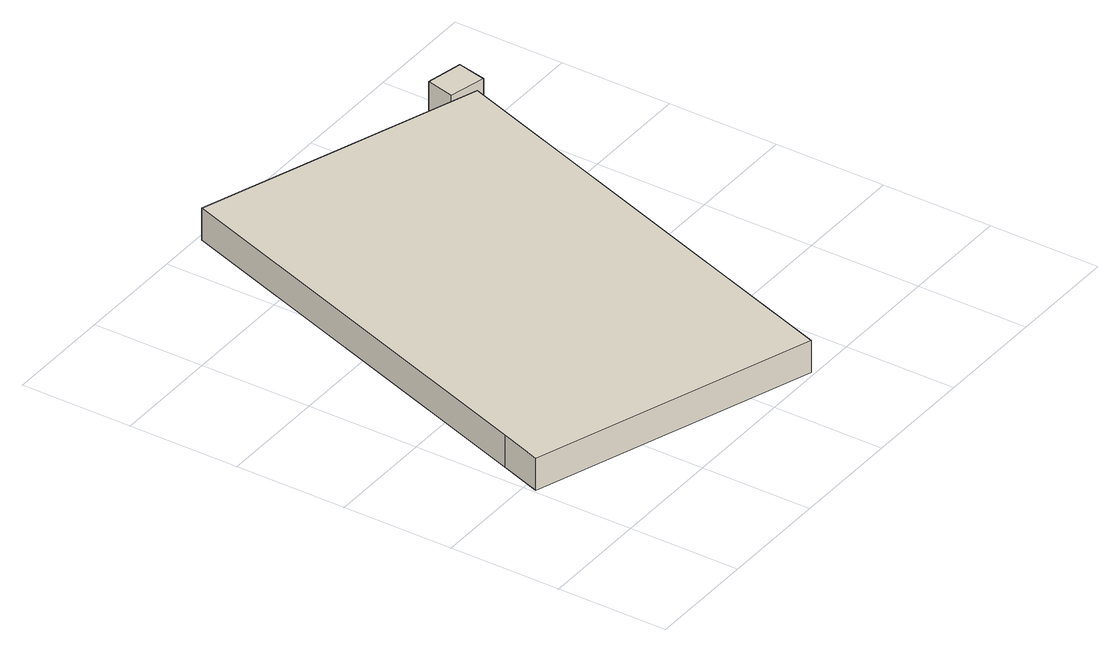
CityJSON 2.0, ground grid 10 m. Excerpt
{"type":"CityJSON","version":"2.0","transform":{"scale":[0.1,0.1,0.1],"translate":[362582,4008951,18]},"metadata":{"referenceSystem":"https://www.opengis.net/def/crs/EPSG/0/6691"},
"CityObjects":{
"building1":{"type":"Building","attributes":{"枝番":1,"利根川水系渡良瀬川洪水浸水想定区域（想定最大規模）.規模":"L2","利根川水系渡良瀬川洪水浸水想定区域（想定最大規模）.浸水ランク":"2","利根川水系渡良瀬川洪水浸水想定区域（想定最大規模）.浸水深":0.74,"利根川水系利根川洪水浸水想定区域（計画規模）.規模":"L1","利根川水系利根川洪水浸水想定区域（計画規模）.浸水ランク":"3","利根川水系利根川洪水浸水想定区域（計画規模）.浸水深":3.45,"利根川水系利根川洪水浸水想定区域（想定最大規模）.規模":"L2","利根川水系利根川洪水浸水想定区域（想定最大規模）.浸水ランク":"3","利根川水系利根川洪水浸水想定区域（想定最大規模）.浸水深":4.62,"measuredHeight":3.1,"BuildingDetails.prefecture":"10","BuildingDetails.city":"10207"},"geometry":[{"type":"Solid","lod":"1","boundaries":[[[[0,1,2,3,4,5]],[[4,6,7,5]],[[3,8,6,4]],[[2,9,8,3]],[[1,10,9,2]],[[0,11,10,1]],[[5,7,11,0]],[[6,8,9,10,11,7]]]]}]},
"building2":{"type":"Building","attributes":{"枝番":1,"利根川水系渡良瀬川洪水浸水想定区域（想定最大規模）.規模":"L2","利根川水系渡良瀬川洪水浸水想定区域（想定最大規模）.浸水ランク":"2","利根川水系渡良瀬川洪水浸水想定区域（想定最大規模）.浸水深":0.63,"利根川水系渡良瀬川洪水浸水想定区域（想定最大規模）.継続時間":7.9,"利根川水系利根川洪水浸水想定区域（計画規模）.規模":"L1","利根川水系利根川洪水浸水想定区域（計画規模）.浸水ランク":"3","利根川水系利根川洪水浸水想定区域（計画規模）.浸水深":3.33,"利根川水系利根川洪水浸水想定区域（想定最大規模）.規模":"L2","利根川水系利根川洪水浸水想定区域（想定最大規模）.浸水ランク":"3","利根川水系利根川洪水浸水想定区域（想定最大規模）.浸水深":4.52,"BuildingDetails.prefecture":"10","BuildingDetails.city":"10207"},"geometry":[{"type":"Solid","lod":"1","boundaries":[[[[12,13,14,15]],[[14,16,17,15]],[[13,18,16,14]],[[12,19,18,13]],[[15,17,19,12]],[[16,18,19,17]]]]}]}
},
"vertices":[
[256,3,8],[3,90,8],[16,128,8],[143,496,8],[396,409,8],[298,125,8],[396,409,38],[298,125,38],[143,496,38],[16,128,38],[3,90,38],[256,3,38],
[379,422,8],[385,447,8],[418,440,8],[412,414,8],[418,440,38],[412,414,38],[385,447,38],[379,422,38]
]}
